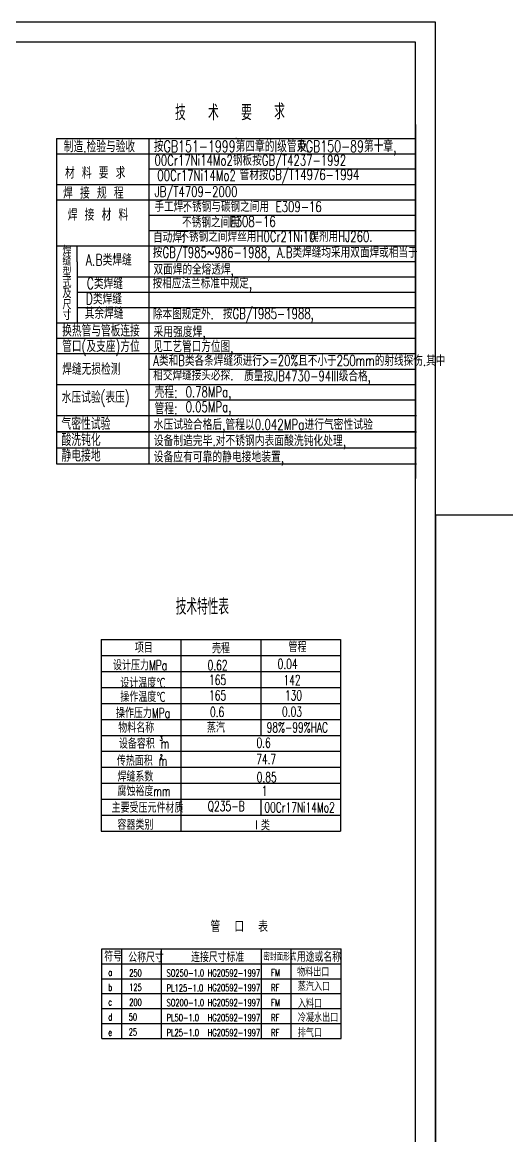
# Model space of a CAD drawing. Header units: millimetres. Extents: x 4178 to 18518, y 3515 to 11925.
# Drawn here: x 8046 to 10474, y 6344 to 11925 of the extents above; entities that cross this region are included whole.
import ezdxf
from ezdxf.enums import TextEntityAlignment as Align

# ---------------------------------------------------------------- set-up
doc = ezdxf.new("R2010")
doc.units = ezdxf.units.MM
for name, color, linetype in [('1轮廓实线层', 1, 'Continuous'), ('2', 1, 'Continuous'), ('2细线层', 2, 'Continuous'), ('6文字层', 2, 'Continuous'), ('图框层', 1, 'Continuous')]:
    doc.layers.add(name, color=color, linetype=linetype)
doc.styles.add('HZTXT', font='txt', dxfattribs={"width": 0.75, "bigfont": 'HZTXT'})
doc.styles.add('PC_TEXTSTYLE', font='txt.shx', dxfattribs={"bigfont": 'hzfs.shx'})

msp = doc.modelspace()

# ---------------------------------------------------------------- linework, layer by layer
for p, q in [((10017.7, 11412.7), (10017.7, 9638.4)), ((8218.2, 11341.8), (10017.7, 11341.8)), ((8218.2, 11341.8), (8243.9, 11341.8)), ((8681, 11341.8), (8681, 9953.2)), ((8218.2, 11264.6), (10017.7, 11264.6)), ((8218.2, 11264.6), (10017.7, 11264.6)), ((8218.2, 11264.6), (10017.7, 11264.6)), ((8218.2, 11264.6), (10017.7, 11264.6)), ((8218.2, 11264.6), (10017.7, 11264.6)), ((8218.2, 11264.6), (10017.7, 11264.6)), ((8218.2, 11264.6), (10017.7, 11264.6)), ((8218.2, 11264.6), (10017.7, 11264.6)), ((8218.2, 11264.6), (10017.7, 11264.6)), ((8218.2, 11264.6), (10017.7, 11264.6)), ((8218.2, 11264.6), (10017.7, 11264.6)), ((8218.2, 11264.6), (10017.7, 11264.6)), ((8218.2, 11264.6), (10017.7, 11264.6)), ((8218.2, 11264.6), (10017.7, 11264.6)), ((8218.2, 11264.6), (10017.7, 11264.6)), ((8565.5, 11264.6), (10017.7, 11264.6)), ((10017.7, 11187.5), (8681, 11187.5)), ((10017.7, 11187.5), (8681, 11187.5)), ((10017.7, 11110.4), (8218.2, 11110.4)), ((10017.7, 11110.4), (8218.2, 11110.4)), ((10017.7, 11110.4), (8681, 11110.4)), ((10017.7, 11033.2), (8218.2, 11033.2)), ((10017.7, 11033.2), (8218.2, 11033.2)), ((10017.7, 10956.1), (8681, 10956.1)), ((10017.7, 10878.9), (8681, 10878.9)), ((10017.7, 10878.9), (8681, 10878.9)), ((10017.7, 10801.8), (8218.2, 10801.8)), ((10017.7, 10801.8), (8218.2, 10801.8)), ((8321.3, 10724), (8321.3, 10801.8)), ((10017.7, 10801.8), (8681, 10801.8)), ((8321.3, 10724), (8321.3, 10416.1)), ((10017.7, 10724.6), (8681, 10724.6)), ((10017.7, 10647.5), (8321.3, 10647.5)), ((10017.7, 10570.3), (8321.3, 10570.3)), ((10017.7, 10493.2), (8321.3, 10493.2)), ((8321.3, 10416.1), (8218.2, 10416.1)), ((10017.7, 10416.1), (8321.3, 10416.1)), ((10017.7, 10340.2), (8218.2, 10340.2)), ((10017.7, 10263.4), (8218.2, 10263.4)), ((10017.7, 10184.6), (8681, 10184.6)), ((10017.7, 10107.5), (8218.2, 10107.5)), ((10017.7, 10030.3), (8681, 10030.3)), ((8218.2, 9953.2), (10022.2, 9953.2)), ((8681, 9953.6), (8681, 9872.9)), ((8218.2, 9872.4), (10022.2, 9872.4)), ((10017.7, 9872.4), (8218.2, 9872.4)), ((8681, 9872.4), (8681, 9791.7)), ((8218.2, 9791.7), (10022.2, 9791.7)), ((8681, 9792.1), (8681, 9711.3)), ((8218.2, 9710.9), (10022.2, 9710.9))]:
    msp.add_line(p, q)
msp.add_point((9118, 11341.8))
msp.add_point((9118, 11341.8))
at = {"layer": '1轮廓实线层', "ltscale": 21}
for p, q in [((8441.1, 8830.5, 0), (8441.1, 7870.5, 0)), ((9641.9, 8830.5, 0), (9641.9, 7870.5, 0))]:
    msp.add_line(p, q, dxfattribs=at)
at = {"layer": '1轮廓实线层'}
for p, q in [((8444.3, 6830.8, 0), (8444.3, 7280.8, 0)), ((8444.3, 7280.8, 0), (9644.3, 7280.8, 0)), ((9644.3, 6830.8, 0), (9644.3, 7280.8, 0)), ((8444.3, 6830.8, 0), (9644.3, 6830.8, 0))]:
    msp.add_line(p, q, dxfattribs=at)
at = {"layer": '2'}
msp.add_line((8218.2, 11341.8), (8218.2, 9710.9), dxfattribs=at)
at = {"layer": '2细线层'}
for p, q in [((8544.3, 6830.8, 0), (8544.3, 7280.8, 0)), ((8744.3, 6830.8, 0), (8744.3, 7280.8, 0)), ((9244.3, 6830.8, 0), (9244.3, 7280.8, 0)), ((9394.3, 6830.8, 0), (9394.3, 7280.8, 0)), ((8444.3, 7205.8, 0), (9644.3, 7205.8, 0)), ((8444.3, 7130.8, 0), (9644.3, 7130.8, 0)), ((8444.3, 7055.8, 0), (9644.3, 7055.8, 0)), ((8444.3, 6980.8, 0), (9644.3, 6980.8, 0)), ((8444.3, 6905.8, 0), (9644.3, 6905.8, 0))]:
    msp.add_line(p, q, dxfattribs=at)
at = {"layer": '6文字层', "ltscale": 21}
for p, q in [((8441.1, 8830.5, 0), (9641.9, 8830.5, 0)), ((8841.1, 8830.5, 0), (8841.1, 7870.5, 0)), ((9241.1, 8830.5, 0), (9241.1, 8350.5, 0)), ((8441.1, 8750.5, 0), (9641.9, 8750.5, 0)), ((8441.1, 8670.5, 0), (9641.9, 8670.5, 0)), ((8441.1, 8590.5, 0), (9641.9, 8590.5, 0)), ((8441.1, 8510.5, 0), (9641.9, 8510.5, 0)), ((8441.1, 8430.5, 0), (9641.9, 8430.5, 0)), ((8441.1, 8350.5, 0), (9641.9, 8350.5, 0)), ((8441.1, 8270.5, 0), (9641.9, 8270.5, 0)), ((8441.1, 8190.5, 0), (9641.9, 8190.5, 0)), ((8441.1, 8110.5, 0), (9641.9, 8110.5, 0)), ((8441.1, 8030.5, 0), (9641.9, 8030.5, 0)), ((9241.1, 8030.5, 0), (9241.1, 7950.5, 0)), ((8441.1, 7950.5, 0), (9641.9, 7950.5, 0)), ((8441.1, 7870.5, 0), (9641.9, 7870.5, 0))]:
    msp.add_line(p, q, dxfattribs=at)
at = {"layer": '图框层', "color": 3, "ltscale": 14}
for p, q in [((10117.7, 11924.6), (4177.7, 11924.6)), ((10117.7, 3514.6), (10117.7, 11924.6))]:
    msp.add_line(p, q, dxfattribs=at)
at = {"layer": '图框层', "ltscale": 14}
for p, q in [((10017.7, 11824.6), (4427.7, 11824.6)), ((10017.7, 3614.6), (10017.7, 11824.6))]:
    msp.add_line(p, q, dxfattribs=at)
at = {"layer": '图框层', "color": 3, "ltscale": 7}
for p, q in [((18517.7, 9454.6), (10117.7, 9454.6)), ((10117.7, 9454.6), (10117.7, 3514.6))]:
    msp.add_line(p, q, dxfattribs=at)

# ---------------------------------------------------------------- texts
at = {"style": 'HZTXT', "width": 0.7}
for s, height, p in [('技', 77.1, (8811.6, 11410.6)), ('术', 77.1, (8977, 11410.6)), ('要', 77.1, (9142.9, 11410.4)), ('求', 77.1, (9308.4, 11415.2)), ('00Cr17Ni14Mo2钢板按GB/T4237-1992', 53.036, (8708.7, 11190.5)), ('00Cr17Ni14Mo2', 53.036, (8723.2, 11114.7)), ('管材按GB/T14976-1994', 53.036, (9135.6, 11118.2)), ('JB/T4709-2000', 53.036, (8709.4, 11033.3)), ('手工焊: ', 53.04, (8708.3, 10958.3)), ('不锈钢与碳钢之间用 E309-16', 53.036, (8848.7, 10957.9)), ('不锈钢之间用', 53.04, (8847.1, 10879.9)), ('E308-16', 53.04, (9085.2, 10883.7)), ('自动焊: ', 53.04, (8701.2, 10804.5)), ('不锈钢之间焊丝用H0Cr21Ni10.', 53.036, (8833.6, 10808.2)), ('焊剂用HJ260.', 53.04, (9484.7, 10808.2)), ('焊', 48.2, (8247.2, 10740)), ('按GB/T985~986-1988, A.B类焊缝均采用双面焊或相当于 ', 53.036, (8700.2, 10728.7)), ('缝', 48.2, (8247.2, 10690.1)), ('A.B类焊缝', 57.86, (8363.7, 10687.4)), ('型', 48.2, (8247.1, 10632)), ('式', 48.2, (8247.1, 10579.6)), ('C类焊缝', 57.86, (8368.6, 10569.6)), ('按相应法兰标准中规定,', 53.036, (8699.1, 10574.4)), ('及', 48.2, (8247.1, 10527.6)), ('D类焊缝', 57.86, (8363.5, 10493.1)), ('尺', 48.2, (8247.1, 10470.7)), ('其余焊缝', 57.86, (8359.1, 10420.4)), ('除本图规定外.', 53.04, (8700.8, 10419.5)), ('按GB/T985-1988,', 53.036, (9051.7, 10422)), ('寸', 48.2, (8247.1, 10417.6)), ('A类和B类各条焊缝须进行>=20%且不小于250mm的射线探伤.其中', 53.036, (8702.6, 10186.4)), ('相交焊缝接头必探.', 53.04, (8702.3, 10113.6)), ('水压试验(表压)', 57.86, (8244.1, 9998.8)), ('0.78MPa,', 53.04, (8864.9, 10029.5)), ('0.05MPa,', 53.04, (8864.9, 9954.6))]:
    msp.add_text(s, height=height, dxfattribs=at).set_placement(p, align=Align.BOTTOM_LEFT)
for s, height, p in [('制造.检验与验收', 57.86, (8253.9, 11273)), ('按GB151-1999第四章的I级管束.', 57.858, (8705.8, 11274.1)), ('及', 57.9, (9424.6, 11274.1)), ('GB150-89第十章,', 57.858, (9467.1, 11274.1)), ('材 料 要 求', 57.86, (8260.2, 11141)), ('焊 接 规 程', 57.86, (8250.8, 11040.3)), ('焊 接 材 料', 57.86, (8274.2, 10930.8)), ('双面焊的全熔透焊,', 53.04, (8703.9, 10659.6)), ('换热管与管板连接', 57.86, (8246.1, 10349.6)), ('采用强度焊,', 53.87, (8703.8, 10346.4)), ('管口(及支座)方位', 57.86, (8246.1, 10271.7)), ('见工艺管口方位图,', 57.44, (8702.1, 10270.8)), ('焊缝无损检测', 57.86, (8246.5, 10157.4)), ('质量按JB4730-94III级合格,', 53.036, (9158.2, 10125)), ('壳程:', 57.86, (8709.3, 10041.6)), ('管程:', 57.86, (8709.3, 9959.4)), ('气密性试验', 60.9, (8242.6, 9881.5)), ('水压试验合格后,管程以0.042MPa进行气密性试验', 53.867, (8704.9, 9881.5)), ('酸洗钝化', 60.9, (8242.6, 9800.7)), ('设备制造完毕.对不锈钢内表面酸洗钝化处理,', 53.867, (8704.9, 9800.7)), ('静电接地', 60.9, (8242.6, 9722.6)), ('设备应有可靠的静电接地装置,', 53.867, (8704.9, 9719.5))]:
    msp.add_text(s, height=height, dxfattribs=at).set_placement(p)
at = {"layer": '2细线层', "style": 'HZTXT', "width": 0.7}
for s, height, p in [('  管  口  表  ', 56.25, (8919.3, 7364.2, 0)), ('符号', 46.88, (8457, 7217.4, 0)), ('公称尺寸', 46.88, (8577.6, 7213.1, 0)), ('连接尺寸标准', 46.88, (8892.5, 7214.3, 0)), ('密封面形式', 35, (9254.3, 7222.3, 0)), ('用途或名称', 46.88, (9422.4, 7215.6, 0))]:
    msp.add_text(s, height=height, dxfattribs=at).set_placement(p)
at = {"layer": '6文字层', "ltscale": 21, "style": 'PC_TEXTSTYLE', "width": 0.667}
for s, height, p in [('技术特性表', 80, (8815.3, 8955.3, 0)), ('管程', 50, (9380.6, 8768, 0)), ('项目', 50, (8610.2, 8764.7, 0)), ('壳程', 50, (8996.9, 8761.4, 0)), ('设计压力MPa', 50, (8501, 8676.8, 0)), ('0.62', 50, (8974.9, 8677.1, 0)), ('0.04', 50, (9325.9, 8683.7, 0)), ('165', 50, (8982.2, 8603.4, 0)), ('142', 50, (9355.3, 8602.7, 0)), ('设计温度℃', 50, (8537.7, 8588.4, 0)), ('操作温度℃', 50, (8537.7, 8518.3, 0)), ('165', 50, (8982.2, 8525.9, 0)), ('130', 50, (9362.6, 8525.7, 0)), ('操作压力MPa', 50, (8515.7, 8437.2, 0)), ('0.6', 50, (8986.8, 8442.6, 0)), ('0.03', 50, (9347.9, 8444.1, 0)), ('物料名称', 50, (8527.1, 8363.6, 0)), ('蒸汽', 50, (8971.6, 8363.9, 0)), ('98%-99%HAC', 50, (9271.1, 8365.4, 0)), ('设备容积 m', 50, (8530.4, 8284, 0)), ('3', 20, (8735.2, 8324, 0)), ('0.6', 50, (9220, 8288.4, 0)), ('传热面积 m', 50, (8520.1, 8198.2, 0)), ('2', 20, (8735.6, 8233.8, 0)), ('74.7', 50, (9218.5, 8206.7, 0)), ('焊缝系数', 50, (8523, 8118.7, 0)), ('0.85', 50, (9221, 8115.7, 0)), ('腐蚀裕度mm', 50, (8523, 8045.8, 0)), ('1', 50, (9246.4, 8047.2, 0)), ('主要受压元件材质', 50, (8493.7, 7962.8, 0)), ('Q235-B', 50, (8976, 7970.6, 0)), ('00Cr17Ni14Mo2', 50, (9259.7, 7964.2, 0)), ('容器类别', 50, (8523, 7877.4, 0)), ('Ⅰ类', 50, (9197.1, 7874.5, 0))]:
    msp.add_text(s, height=height, dxfattribs=at).set_placement(p)
at = {"layer": '6文字层'}
for s, height, style, width, p in [('a', 35, 'PC_TEXTSTYLE', 0.667, (8476.8, 7145, 0)), ('250', 35, 'PC_TEXTSTYLE', 0.667, (8581.9, 7142.3, 0)), ('SO250-1.0', 35, 'PC_TEXTSTYLE', 0.667, (8769.2, 7142.3, 0)), ('HG20592-1997', 35, 'PC_TEXTSTYLE', 0.667, (8975.4, 7142.3, 0)), ('FM', 35, 'PC_TEXTSTYLE', 0.667, (9293.4, 7143.4, 0)), ('物料出口', 40, 'HZTXT', 0.75, (9423.6, 7142.3, 0)), ('b', 35, 'PC_TEXTSTYLE', 0.667, (8476.8, 7070.4, 0)), ('125', 35, 'PC_TEXTSTYLE', 0.667, (8581.9, 7070.5, 0)), ('PL125-1.0', 35, 'PC_TEXTSTYLE', 0.667, (8769.2, 7067.3, 0)), ('HG20592-1997', 35, 'PC_TEXTSTYLE', 0.667, (8975.4, 7067.6, 0)), ('RF', 35, 'PC_TEXTSTYLE', 0.667, (9293.4, 7068.4, 0)), ('蒸汽入口', 40, 'HZTXT', 0.75, (9427.2, 7069.9, 0)), ('c', 35, 'PC_TEXTSTYLE', 0.667, (8476.8, 6995.7, 0)), ('200', 35, 'PC_TEXTSTYLE', 0.667, (8581.9, 6995.4, 0)), ('SO200-1.0', 35, 'PC_TEXTSTYLE', 0.667, (8769.2, 6992.3, 0)), ('HG20592-1997', 35, 'PC_TEXTSTYLE', 0.667, (8975.4, 6993, 0)), ('FM', 35, 'PC_TEXTSTYLE', 0.667, (9293.4, 6993.4, 0)), ('入料口', 40, 'HZTXT', 0.75, (9427.2, 6984.6, 0)), ('d', 35, 'PC_TEXTSTYLE', 0.667, (8476.8, 6921.1, 0)), ('50', 35, 'PC_TEXTSTYLE', 0.667, (8579.5, 6921.7, 0)), ('PL50-1.0', 35, 'PC_TEXTSTYLE', 0.667, (8769.2, 6917.3, 0)), ('HG20592-1997', 35, 'PC_TEXTSTYLE', 0.667, (8975.4, 6918.3, 0)), ('RF', 35, 'PC_TEXTSTYLE', 0.667, (9293.4, 6918.4, 0)), ('冷凝水出口', 40, 'HZTXT', 0.75, (9427, 6914, 0)), ('e', 35, 'PC_TEXTSTYLE', 0.667, (8476.8, 6844.9, 0)), ('25', 35, 'PC_TEXTSTYLE', 0.667, (8579.5, 6845.5, 0)), ('PL25-1.0', 35, 'PC_TEXTSTYLE', 0.667, (8769.2, 6842.3, 0)), ('HG20592-1997', 35, 'PC_TEXTSTYLE', 0.667, (8975.4, 6842.1, 0)), ('RF', 35, 'PC_TEXTSTYLE', 0.667, (9293.4, 6843.4, 0)), ('排气口', 40, 'HZTXT', 0.75, (9427, 6837.7, 0))]:
    msp.add_text(s, height=height, dxfattribs=dict(at, style=style, width=width)).set_placement(p)

doc.saveas('drawing.dxf')
